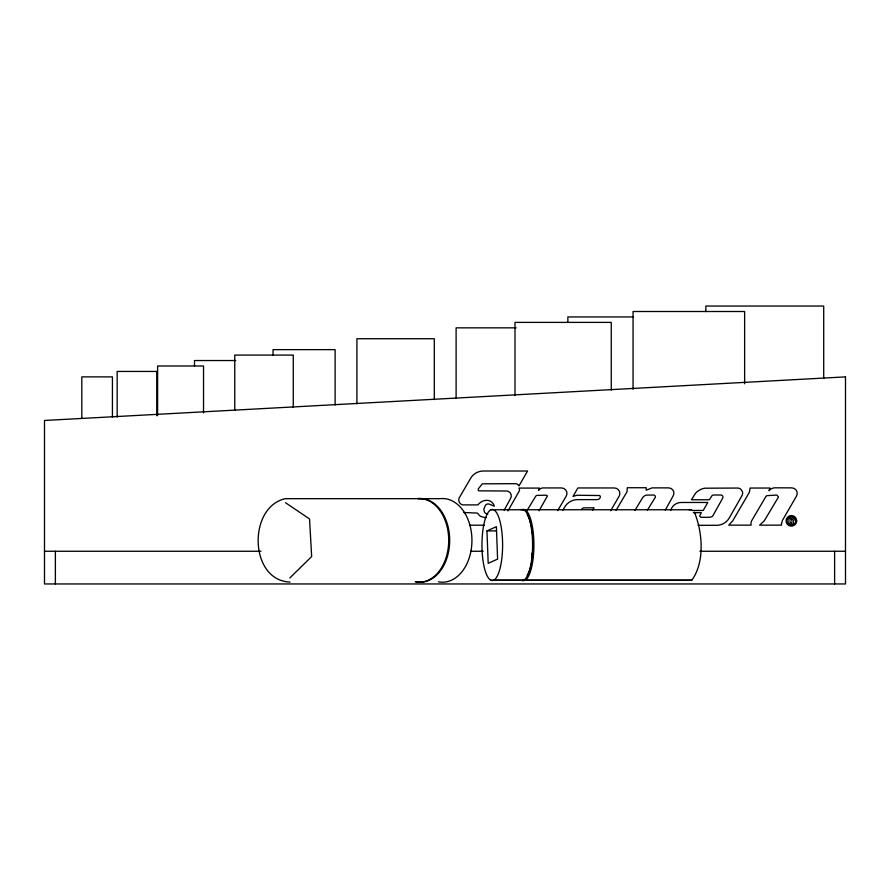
<?xml version="1.0" encoding="UTF-8"?>
<svg xmlns="http://www.w3.org/2000/svg" width="890" height="890" viewBox="0 0 890 890"><rect width="100%" height="100%" fill="white"/><g stroke="black" fill="none" stroke-linecap="round" stroke-linejoin="round"><path stroke-width="1.33" d="M504.141 510.259L510.704 498.233A4.884 4.884 0 0 0 506.688 491.013L478.809 490.835A1.424 1.424 0 0 1 478.286 490.334L478.242 488.944L482.324 483.826L515.521 483.671A4.428 4.428 0 0 1 518.992 485.907L527.57 471.01L483.381 471.01A14.885 14.885 0 0 0 471.288 477.218L460.019 496.498A5.218 5.218 0 0 0 462.433 504.897L477.963 504.897A11.437 11.437 0 0 1 485.996 500.336A7.776 7.776 0 0 1 494.328 506.21L489.011 504.051A3.248 3.248 0 0 0 485.284 505.676L483.804 509.269L484.349 511.817A5.162 5.162 0 0 0 485.484 513.296L487.82 514.253M665.275 510.126L673.152 495.908A5.295 5.295 0 0 0 668.624 487.876L652.114 487.876L646.229 490.168L646.229 487.731L627.294 487.731L627.005 491.803L616.036 510.359M527.258 510.115L535.925 495.908A3.961 3.961 0 0 1 537.148 495.352L546.404 495.218L547.417 495.997L539.073 510.76M610.662 510.738L619.451 495.608A5.562 5.562 0 0 0 614.3 487.954L577.877 487.954L573.06 496.386L576.909 495.263L599.749 495.53C601.54 497.176 599.081 499.78 597.168 499.624L579.201 499.624A15.553 15.553 0 0 0 565.462 505.787L562.647 510.482M557.674 510.638L565.984 496.531A5.485 5.485 0 0 0 561.457 487.931L543.979 487.931A5.83 5.83 0 0 0 538.661 490.346L539.385 488.087L518.992 488.087A5.162 5.162 0 0 1 519.46 490.646L507.956 510.938M592.684 510.148L594.086 507.801L583.629 507.878A3.638 3.638 0 0 0 582.917 508.112L581.704 508.969M634.904 510.437L642.402 498.033A6.419 6.419 0 0 1 646.374 495.129L653.616 495.029A1.791 1.791 0 0 1 654.673 498.255L647.442 510.092M289.795 577.999L311.667 556.562L309.531 518.926L285.523 502.739M524.9 580.247L691.752 580.247C705.014 562.335 702.644 532.064 694.389 512.184M486.964 530.896L496.375 526.68L497.599 559.109L488.187 563.314L486.964 530.896L496.486 530.896M633.001 316.951L567.865 316.951L567.865 322.503M516.078 327.843L456.103 327.843L456.103 398.331M235.739 360.539L194.498 360.539L194.498 366.057M490.957 509.748L691.797 509.759L689.094 509.748M692.364 510.471L703.211 510.471L707.806 502.472L681.106 502.472A10.791 10.791 0 0 0 670.682 510.471M463.734 512.507L477.307 513.074A3.872 3.872 0 0 1 478.386 514.164A7.654 7.654 0 0 0 480.611 516.378L484.805 517.613A12.137 12.137 0 0 0 486.519 517.49M693.31 512.662L701.376 512.662L699.651 516.033L700.819 517.29L710.042 517.29L712.223 516.489A3.349 3.349 0 0 0 712.979 515.566L722.68 498.189A2.203 2.203 0 0 0 722.48 495.752L721.434 495.018L713.669 495.018A2.392 2.392 0 0 0 711.477 496.464L709.419 499.757L691.452 499.757L695.58 493.182A16.543 16.543 0 0 1 704.569 488.209L737.554 488.054A5.084 5.084 0 0 1 740.78 489.222L742.305 491.336A5.084 5.084 0 0 1 742.015 495.574L729.277 517.936A14.629 14.629 0 0 1 717.273 525.3L698.016 525.3M469.475 525.2L484.36 525.2M44.5 551.255L260.959 551.255M470.699 551.255L483.203 551.255M699.885 551.255L845.5 551.255M490.913 580.236L520.895 580.236A35.544 10.324 -90 0 0 532.587 545.058A35.544 10.324 -90 0 0 520.939 509.748M493.616 580.247L523.598 580.247M691.752 580.247L522.207 580.236A35.544 10.324 90 0 0 533.889 545.058A35.544 10.324 90 0 0 522.241 509.748M290.029 582.071C249.211 580.58 247.565 507.122 285.301 498.667L416.898 498.667A41.841 29.448 -90 0 1 448.705 541.576A41.841 29.448 -90 0 1 415.218 581.815M531.853 553.191L531.998 557.084M834.62 551.255L834.62 583.951M823.706 378.272L823.706 306.049L705.837 306.049L705.837 311.6M744.63 383.757L744.63 311.5L633.057 311.5L633.057 389.319M611.263 390.087L611.263 322.391L514.999 322.391L514.999 395.616M434.298 399.61L434.298 338.745L356.912 338.745L356.912 403.76M335.118 405.028L335.118 349.636L273.041 349.636L273.041 355.177M293.266 407.475L293.266 355.088L234.76 355.088L234.76 410.234M203.532 412.927L203.532 365.99L157.608 365.99L157.608 415.686M156.796 415.641L156.796 371.442L117.157 371.442L117.157 417.021M112.429 416.987L112.429 376.882L81.813 376.882L81.813 418.367M55.38 551.255L55.38 583.951M527.225 514.698A32.819 9.534 -90 0 1 533.099 545.058A32.819 9.534 -90 0 1 527.203 575.341M438.436 581.815A41.841 29.448 -90 0 0 471.923 541.576A41.841 29.448 -90 0 0 440.127 498.667L417.866 498.667A41.841 29.448 -90 0 1 449.673 541.576A41.841 29.448 -90 0 1 416.186 581.815M788.941 518.091L788.941 524.132L790.876 524.132L790.876 521.707L792.2 524.132L794.492 523.954A4.372 4.372 0 0 0 792.901 516.756A4.372 4.372 0 0 0 787.049 521.24A4.372 4.372 0 0 0 793.591 524.644L794.147 524.132L792.912 521.495L793.991 520.517L793.991 519.07L792.912 518.091L788.941 518.091M781.487 523.787L781.476 525.144L759.626 525.144L764.254 520.839L778.494 497.009L776.814 495.04L766.857 495.674A4.072 4.072 0 0 0 765.356 497.388L751.872 520.428A6.675 6.675 0 0 0 750.993 523.12L751.082 525.144L728.754 525.144L732.726 520.861L749.358 492.337L750.136 488.043L770.05 488.043L768.982 490.757A8.121 8.121 0 0 1 774.845 487.809L791.733 487.865A5.507 5.507 0 0 1 796.316 496.42L782.466 520.339L781.487 523.787M792.334 519.716L790.876 520.194L790.876 519.226L792.334 519.716M796.706 520.861C796.828 524.777 792.089 527.514 788.751 525.456A5.307 5.307 0 0 1 787.65 517.112A5.307 5.307 0 0 1 795.994 518.214L796.706 520.861M845.5 376.882L44.5 420.481L44.5 583.951L845.5 583.951L845.5 376.882M500.458 566.685A35.544 10.324 -90 0 0 493.65 509.759A35.544 10.324 -90 0 0 482.736 558.542A35.544 10.324 -90 0 0 500.458 566.685"/></g></svg>
